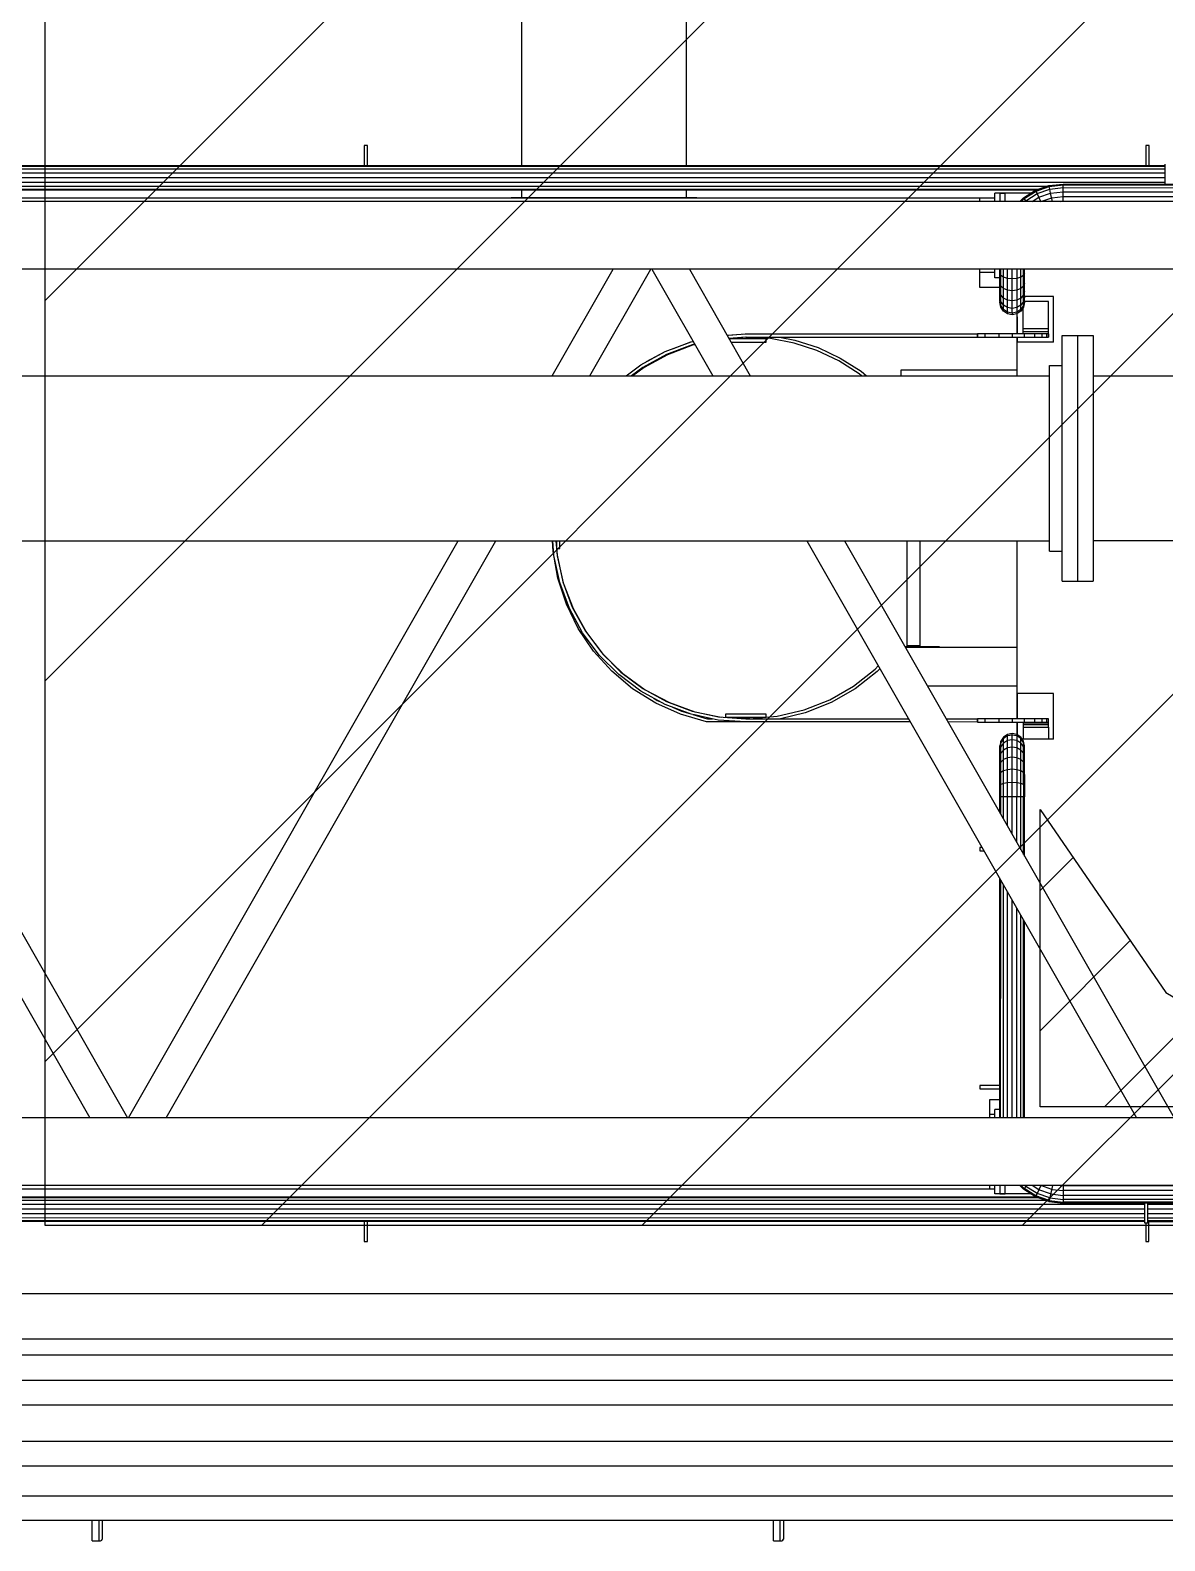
# Model space of a CAD drawing. Header units: metres. Extents: x 0 to 63075, y 0 to 44550.
# Drawn here: x 57034 to 57368.9, y 36471.6 to 36917.2 of the extents above; entities that cross this region are included whole.
import ezdxf

# ---------------------------------------------------------------- set-up
doc = ezdxf.new("R2010")
doc.units = ezdxf.units.M
doc.header["$LTSCALE"] = 75
for name, color, linetype in [('AI-Hatch mob', 7, 'Continuous'), ('GSB', 7, 'Continuous'), ('ML6', 1, 'Continuous'), ('SDM', 7, 'Continuous'), ('SL1', 8, 'Continuous')]:
    doc.layers.add(name, color=color, linetype=linetype)

# ---------------------------------------------------------------- blocks, each defined once
blk = doc.blocks.new('A$C6bae614f')
at = {"layer": 'SL1'}
h = blk.add_hatch(dxfattribs=at)
h.set_pattern_fill('_USER', color=256, scale=195, angle=44.9981, style=0, pattern_type=0)
h.set_pattern_definition([(44.99813, (326091.56, -18363.04), (-137.8813, 137.89033), [])])
h.paths.add_polyline_path([(396195, 18766.4), (396575.8, 18541.5), (395947.9, 18541.5), (395947.9, 19125.8)])
for p, q in [((394929.2, 20391), (394929.2, 21651.5)), ((395253, 20391), (395253.1, 21651.4)), ((394619.6, 20430.1), (394619.6, 20391)), ((394626, 20430.1), (394619.6, 20430.1)), ((394626, 20391), (394626, 20430.1)), ((396155.6, 20430), (396155.6, 20390.9)), ((396162, 20430), (396155.6, 20430)), ((396162, 20390.9), (396162, 20430)), ((391347.6, 20391.1), (396193, 20390.9)), ((396193, 20389.1), (391347.6, 20389.2)), ((396193, 20393.5), (396193, 20354.4)), ((396193, 20383.8), (391347.6, 20383.9)), ((396193, 20375.9), (391347.6, 20376)), ((396193, 20366.5), (391347.6, 20366.7)), ((396193, 20357.2), (391347.6, 20357.3)), ((395859.1, 20326.5), (391207.6, 20326.7)), ((395959.6, 20349.3), (391347.6, 20349.4)), ((395944.5, 20344), (391347.6, 20344.1)), ((395939.2, 20342.1), (391347.6, 20342.3)), ((394908.5, 20328.3), (395091.1, 20328.3)), ((394908.5, 20328.3), (394908.5, 20326.6)), ((394929.2, 20328.3), (394929.2, 20342.2)), ((395091.1, 20328.3), (395273.6, 20328.2)), ((395253, 20328.2), (395253, 20342.2)), ((395273.6, 20328.2), (395273.6, 20326.6)), ((395829.6, 20320), (395829.6, 20326.5)), ((395930.2, 20336.5), (395859.1, 20336.5)), ((395859.1, 20320), (395859.1, 20336.5)), ((395879.3, 20336), (395869.1, 20336)), ((395869.1, 20336), (395869.1, 20320)), ((395879.3, 20320), (395879.3, 20336)), ((395908.2, 20320), (395915.5, 20327.3)), ((395915.5, 20327.3), (395939.1, 20342.1)), ((395916.6, 20325.8), (395915.5, 20327.3)), ((395916.6, 20325.8), (395939.9, 20340.4)), ((395919.9, 20321.7), (395942.2, 20335.7)), ((395932.1, 20320), (395945.6, 20328.5)), ((395939.1, 20342.1), (395965.4, 20351.3)), ((395939.9, 20340.4), (395939.1, 20342.1)), ((395939.9, 20340.4), (395965.8, 20349.5)), ((395949.7, 20320.1), (395939.9, 20340.4)), ((395942.2, 20335.7), (395967, 20344.3)), ((395945.6, 20328.5), (395968.7, 20336.6)), ((395949.7, 20320.1), (395970.8, 20327.5)), ((395965.4, 20351.3), (395993, 20354.4)), ((395965.8, 20349.5), (395965.4, 20351.3)), ((395965.8, 20349.5), (395993, 20352.6)), ((395967, 20344.3), (395965.8, 20349.5)), ((395967, 20344.3), (395993, 20347.3)), ((395968.7, 20336.6), (395967, 20344.3)), ((395968.7, 20336.6), (395993, 20339.3)), ((395972.5, 20320), (395968.7, 20336.6)), ((395970.8, 20327.5), (395993, 20330)), ((395993, 20354.4), (397446.1, 20354.4)), ((395993, 20352.6), (395993, 20354.4)), ((395993, 20320.7), (395993, 20352.6)), ((395993, 20352.6), (397446.1, 20352.5)), ((395993, 20347.3), (397446.1, 20347.2)), ((395993, 20339.3), (397446.1, 20339.3)), ((395993, 20330), (397446.1, 20330)), ((398131.6, 20320), (391162.5, 20320.2)), ((395910.9, 20320), (395916.6, 20325.8)), ((395919.9, 20321.7), (395916.6, 20325.8)), ((395918.3, 20320), (395919.9, 20321.7)), ((395921.3, 20320), (395919.9, 20321.7)), ((395949.5, 20320), (395949.7, 20320.1)), ((395949.7, 20320), (395949.7, 20320.1)), ((395987.4, 20320), (395993, 20320.7)), ((395993, 20320.7), (397446.1, 20320.6)), ((395993, 20320), (395993, 20320.7)), ((398131.6, 20187), (391162.5, 20187.2)), ((394989.3, 19977.6), (395109, 20187.1)), ((395063, 19977.6), (395182.7, 20187.1)), ((395185, 20187.1), (395304.7, 19977.6)), ((395258.7, 20187.1), (395378.4, 19977.6)), ((395829.6, 20151), (395829.6, 20187)), ((395859.1, 20180.5), (395829.6, 20180.5)), ((395859.1, 20170.5), (395859.1, 20187)), ((395868.6, 20124.7), (395868.6, 20187)), ((395870.5, 20174.7), (395868.6, 20178.8)), ((395870.5, 20174.7), (395870.5, 20187)), ((395875.8, 20149.1), (395875.8, 20187)), ((395883.7, 20102.7), (395883.7, 20187)), ((395893, 20110.1), (395893, 20187)), ((395902.4, 20187), (395902.4, 20111.8)), ((395910.3, 20107.9), (395910.3, 20187)), ((395915.6, 20174.7), (395915.6, 20187)), ((395917.4, 20178.8), (395915.6, 20174.7)), ((395917.4, 20144), (395917.4, 20187)), ((395868.6, 20151), (395829.6, 20151)), ((395868.6, 20170.5), (395859.1, 20170.5)), ((395870.5, 20154), (395868.6, 20159.8)), ((395875.8, 20171.3), (395870.5, 20174.7)), ((395870.5, 20115.6), (395870.5, 20174.7)), ((395875.8, 20149.1), (395870.5, 20154)), ((395883.7, 20169), (395875.8, 20171.3)), ((395875.8, 20130.5), (395875.8, 20149.1)), ((395883.7, 20145.8), (395875.8, 20149.1)), ((395893, 20168.2), (395883.7, 20169)), ((395902.4, 20169), (395893, 20168.2)), ((395910.3, 20171.3), (395902.4, 20169)), ((395910.3, 20149.1), (395902.4, 20145.8)), ((395915.6, 20174.7), (395910.3, 20171.3)), ((395915.6, 20154), (395910.3, 20149.1)), ((395915.6, 20154), (395915.6, 20174.7)), ((395917.4, 20159.8), (395915.6, 20154)), ((395915.6, 20123.7), (395915.6, 20154)), ((395870.5, 20136.7), (395868.6, 20144)), ((395870.5, 20123.7), (395868.6, 20132.1)), ((395870.5, 20115.6), (395868.6, 20124.7)), ((395868.6, 20124.7), (395868.6, 20122.2)), ((395870.5, 20112.8), (395868.6, 20122.2)), ((395875.8, 20130.5), (395870.5, 20136.7)), ((395875.8, 20116.5), (395870.5, 20123.7)), ((395875.8, 20116.5), (395875.8, 20130.5)), ((395883.7, 20126.4), (395875.8, 20130.5)), ((395893, 20144.6), (395883.7, 20145.8)), ((395893, 20124.9), (395883.7, 20126.4)), ((395902.4, 20145.8), (395893, 20144.6)), ((395902.4, 20126.4), (395893, 20124.9)), ((395910.3, 20130.5), (395902.4, 20126.4)), ((395915.6, 20136.7), (395910.3, 20130.5)), ((395915.6, 20123.7), (395910.3, 20116.5)), ((395917.4, 20144), (395915.6, 20136.7)), ((395917.4, 20132.1), (395915.6, 20123.7)), ((395917.4, 20124.7), (395915.6, 20115.6)), ((395915.6, 20115.6), (395915.6, 20123.7)), ((395917.4, 20122.2), (395915.6, 20112.8)), ((395917.4, 20132.1), (395917.4, 20144)), ((395974.6, 20133.6), (395917.4, 20133.6)), ((395917.4, 20124.7), (395917.4, 20132.1)), ((395917.4, 20124.7), (395917.4, 20122.2)), ((395964.6, 20123.6), (395917.4, 20123.6)), ((395964.6, 20053.6), (395964.6, 20123.6)), ((395974.6, 20043.6), (395974.6, 20133.6)), ((395875.8, 20107.9), (395870.5, 20115.6)), ((395870.5, 20115.6), (395870.5, 20112.8)), ((395875.8, 20104.9), (395870.5, 20112.8)), ((395875.8, 20107.9), (395875.8, 20116.5)), ((395883.7, 20111.8), (395875.8, 20116.5)), ((395875.8, 20107.9), (395875.8, 20104.9)), ((395883.7, 20102.7), (395875.8, 20107.9)), ((395883.7, 20099.6), (395875.8, 20104.9)), ((395893, 20110.1), (395883.7, 20111.8)), ((395893, 20100.9), (395883.7, 20102.7)), ((395883.7, 20102.7), (395883.7, 20099.6)), ((395893, 20097.8), (395883.7, 20099.6)), ((395902.4, 20111.8), (395893, 20110.1)), ((395893, 20100.9), (395893, 20110.1)), ((395902.4, 20102.7), (395893, 20100.9)), ((395893, 20100.9), (395893, 20097.8)), ((395902.4, 20099.6), (395893, 20097.8)), ((395910.3, 20116.5), (395902.4, 20111.8)), ((395902.4, 20111.8), (395902.4, 20102.7)), ((395910.3, 20107.9), (395902.4, 20102.7)), ((395910.3, 20104.9), (395902.4, 20099.6)), ((395902.4, 20102.7), (395902.4, 20099.6)), ((395903.1, 20093.4), (395903.1, 20100.1)), ((395903.1, 20059.9), (395903.1, 20093.4)), ((395903.1, 20093.4), (395903.1, 20059.9)), ((395915.6, 20115.6), (395910.3, 20107.9)), ((395915.6, 20112.8), (395910.3, 20104.9)), ((395910.3, 20107.9), (395910.3, 20104.9)), ((395914.6, 20061.3), (395914.6, 20111.4)), ((395915.6, 20115.6), (395915.6, 20112.8)), ((395332.9, 20057.3), (395369.6, 20060)), ((395336, 20057.6), (395368.6, 20060)), ((395362.9, 20059.5), (395368.5, 20060)), ((395368.5, 20060), (395369.4, 20060)), ((395368.6, 20060), (395369.6, 20060)), ((395369.4, 20060), (395824.6, 20059.9)), ((395369.6, 20060), (395370.6, 20060)), ((395370.6, 20060), (395370.8, 20060)), ((395964.6, 20059.9), (395824.6, 20059.9)), ((395824.6, 20059.9), (395824.6, 20053.6)), ((395824.6, 20053.6), (395824.6, 20059.9)), ((395839.7, 20053.6), (395839.7, 20059.9)), ((395867.5, 20053.6), (395867.5, 20059.9)), ((395893.9, 20053.6), (395893.9, 20059.9)), ((395964.6, 20069.8), (395914.6, 20069.8)), ((395914.6, 20064.9), (395964.6, 20064.9)), ((395914.6, 20059.9), (395914.6, 20061.3)), ((395917.6, 20053.6), (395917.6, 20059.9)), ((395937.4, 20053.6), (395937.4, 20059.9)), ((395952.2, 20053.6), (395952.2, 20059.9)), ((395961.5, 20053.6), (395961.5, 20059.9)), ((395964.6, 20059.9), (395964.6, 20053.6)), ((395211.3, 20025.5), (395262.2, 20044.5)), ((395264, 20038.5), (395213.9, 20019.8)), ((395264.9, 20037.7), (395215.7, 20019.2)), ((395227.3, 20031.5), (395261.6, 20044.4)), ((395261.6, 20044.4), (395262, 20044.4)), ((395262.2, 20044.5), (395266, 20045.4)), ((395269.3, 20039.6), (395264, 20038.5)), ((395269.7, 20038.8), (395264.9, 20037.7)), ((395369.6, 20053.7), (395336.3, 20051.3)), ((395363.5, 20053.2), (395336.5, 20051)), ((395409.6, 20050.4), (395336.8, 20050.4)), ((395340.4, 20044.1), (395409.6, 20044.1)), ((395369.6, 20053.7), (395824.6, 20053.6)), ((395417.9, 20050.7), (395370.8, 20053.7)), ((395409.6, 20044.1), (395409.6, 20050.4)), ((395464.4, 20041.8), (395417.9, 20050.7)), ((395436, 20053.7), (395466, 20047.9)), ((395509.4, 20027.2), (395464.4, 20041.8)), ((395466, 20047.9), (395511.8, 20033)), ((395511.8, 20033), (395555.3, 20012.5)), ((395824.6, 20053.6), (395964.6, 20053.6)), ((395903.1, 19977.6), (395903.1, 20053.6)), ((395903.1, 20053.6), (395903.1, 20043.6)), ((395969.6, 20043.6), (395903.1, 20043.6)), ((395974.6, 20043.6), (395969.6, 20043.6)), ((395991.5, 19574.4), (395991.5, 20057)), ((395991.5, 20057), (396052, 20057)), ((396021.8, 19574.4), (396021.8, 20057)), ((396052, 20057), (396052, 19574.4)), ((395163.5, 19999.5), (395211.3, 20025.5)), ((395213.9, 20019.8), (395166.9, 19994.2)), ((395215.7, 20019.2), (395169.5, 19994)), ((395174.7, 20005.6), (395210.9, 20025.3)), ((395210.9, 20025.3), (395211.1, 20025.4)), ((395552.3, 20007), (395509.4, 20027.2)), ((395592.3, 19981.6), (395552.3, 20007)), ((395555.3, 20012.5), (395596, 19986.7)), ((393077.3, 19977.7), (395966.2, 19977.6)), ((395134.3, 19977.6), (395163.5, 19999.5)), ((395134.3, 19977.6), (395163.3, 19999.3)), ((395166.9, 19994.2), (395144.8, 19977.6)), ((395169.5, 19994), (395147.5, 19977.6)), ((395163.3, 19999.3), (395163.5, 19999.4)), ((395597, 19977.6), (395592.3, 19981.6)), ((395596, 19986.7), (395606.9, 19977.6)), ((395674.6, 19977.6), (395674.6, 19989.7)), ((395674.6, 19989.7), (395903.1, 19989.7)), ((395966.2, 19633.1), (395966.2, 19998.2)), ((395966.2, 19998.2), (395991.5, 19998.2)), ((396052, 19977.6), (396935.4, 19977.5)), ((393077.3, 19653.8), (395966.2, 19653.7)), ((393432.6, 19653.8), (394080.4, 18520.1)), ((393506.3, 19653.8), (394154.1, 18520.1)), ((394156.4, 18520.1), (394804.3, 19653.8)), ((394230.1, 18520.1), (394878, 19653.8)), ((394990.7, 19632.8), (394989.9, 19653.8)), ((394992.3, 19624.6), (394990.2, 19653.8)), ((394996.5, 19653.8), (394998.5, 19625.5)), ((394996.6, 19653.8), (394997.5, 19642.6)), ((394997.5, 19653.8), (394997.5, 19640.3)), ((395003.8, 19638.6), (395003.8, 19653.8)), ((395489.8, 19653.7), (396137.5, 18520)), ((395563.5, 19653.7), (396211.3, 18520)), ((395686.9, 19447), (395686.9, 19653.7)), ((395712.3, 19447), (395712.3, 19653.7)), ((395903.1, 19303.9), (395903.1, 19653.7)), ((396865, 19653.7), (396052, 19653.7)), ((395000.2, 19580.2), (394990.7, 19632.8)), ((395003.9, 19571.4), (394992.3, 19624.6)), ((394997.6, 19638.6), (395003.8, 19638.6)), ((394997.8, 19638.6), (394998.9, 19623.9)), ((394998.5, 19625.5), (395009.9, 19573.2)), ((394998.9, 19623.9), (395010.8, 19571.2)), ((395966.2, 19633.1), (395991.5, 19633.1)), ((395016.9, 19529.4), (395000.2, 19580.2)), ((395022.9, 19520.5), (395003.9, 19571.4)), ((395009.9, 19573.2), (395028.6, 19523.1)), ((395010.8, 19571.2), (395030.2, 19520.7)), ((395991.5, 19574.4), (396052, 19574.4)), ((395040.4, 19481.4), (395016.9, 19529.4)), ((395048.9, 19472.8), (395022.9, 19520.5)), ((395028.6, 19523.1), (395054.2, 19476.2)), ((395030.2, 19520.7), (395056.6, 19473.5)), ((395070.4, 19437.1), (395040.4, 19481.4)), ((395081.5, 19429.2), (395048.9, 19472.8)), ((395054.2, 19476.2), (395086.3, 19433.3)), ((395056.6, 19473.5), (395089.4, 19430.5)), ((395106.2, 19397.4), (395070.4, 19437.1)), ((395682.2, 19446), (395749.6, 19446)), ((395903.1, 19444), (395683.3, 19444)), ((395712.3, 19447), (395686.9, 19447)), ((395749.6, 19446), (395749.6, 19444)), ((395120, 19390.8), (395081.5, 19429.2)), ((395086.3, 19433.3), (395124.1, 19395.5)), ((395089.4, 19430.5), (395128.1, 19392.8)), ((395623.8, 19401.7), (395630, 19408.3)), ((395147.1, 19363), (395106.2, 19397.4)), ((395163.5, 19358.2), (395120, 19390.8)), ((395124.1, 19395.5), (395166.9, 19363.5)), ((395128.1, 19392.8), (395171.8, 19360.9)), ((395581.2, 19368.3), (395623.8, 19401.7)), ((395628, 19397.1), (395584.8, 19363.1)), ((395633.3, 19402.6), (395628, 19397.1)), ((395192.4, 19334.7), (395147.1, 19363)), ((395211.2, 19332.1), (395163.5, 19358.2)), ((395166.9, 19363.5), (395213.9, 19337.8)), ((395171.8, 19360.9), (395219.7, 19335.7)), ((395534.4, 19341.4), (395581.2, 19368.3)), ((395584.8, 19363.1), (395537.1, 19335.7)), ((395903.1, 19367.8), (395726.9, 19367.8)), ((395903.1, 19353.8), (395903.1, 19303.9)), ((395969.6, 19353.8), (395903.1, 19353.8)), ((395974.6, 19353.8), (395969.6, 19353.8)), ((395974.6, 19263.8), (395974.6, 19353.8)), ((395189, 19344.3), (395195.4, 19340.2)), ((395241.2, 19312.9), (395192.4, 19334.7)), ((395195.4, 19340.2), (395200.6, 19337.9)), ((395262.2, 19313.1), (395211.2, 19332.1)), ((395213.9, 19337.8), (395264, 19319.2)), ((395219.7, 19335.7), (395269.6, 19317.9)), ((395225.5, 19326.8), (395243.4, 19318.8)), ((395243.4, 19318.8), (395259.3, 19314.2)), ((395264, 19319.2), (395316.2, 19307.8)), ((395431.5, 19308.9), (395484.1, 19321.4)), ((395484.1, 19321.4), (395534.4, 19341.4)), ((395537.1, 19335.7), (395486, 19315.4)), ((395292.6, 19298), (395241.2, 19312.9)), ((395315.3, 19301.5), (395262.2, 19313.1)), ((395265.6, 19312.4), (395293.9, 19304.2)), ((395268.9, 19311.5), (395267.9, 19311.9)), ((395277.6, 19309.8), (395268.9, 19311.5)), ((395278.9, 19315.9), (395321.2, 19307.4)), ((395294.2, 19297.7), (395292.6, 19298)), ((395294.9, 19304), (395293.9, 19304.2)), ((395369.6, 19297.7), (395294.2, 19297.7)), ((395294.9, 19304), (395304.2, 19304)), ((395369.6, 19297.7), (395315.3, 19301.5)), ((395316.2, 19307.8), (395369.6, 19304)), ((395329.6, 19313.2), (395329.6, 19306.9)), ((395409.6, 19313.2), (395329.6, 19313.2)), ((395329.6, 19306.9), (395409.6, 19306.9)), ((395377.6, 19304), (395341.2, 19306)), ((395369.6, 19304), (395689.6, 19304)), ((395693.2, 19297.7), (395369.6, 19297.7)), ((395377.6, 19304), (395408.9, 19306.9)), ((395409.6, 19306.9), (395409.6, 19313.2)), ((395409.6, 19306.9), (395431.5, 19308.9)), ((395486, 19315.4), (395437.9, 19304)), ((395763.3, 19304), (395824.6, 19303.9)), ((395824.6, 19297.6), (395766.9, 19297.7)), ((395839.7, 19303.9), (395824.6, 19303.9)), ((395824.6, 19303.9), (395824.6, 19297.6)), ((395824.6, 19297.6), (395824.6, 19303.9)), ((395824.6, 19297.6), (395964.6, 19297.6)), ((395964.6, 19303.9), (395839.7, 19303.9)), ((395839.7, 19297.6), (395839.7, 19303.9)), ((395867.5, 19297.6), (395867.5, 19303.9)), ((395893.9, 19297.6), (395893.9, 19303.9)), ((395903.1, 19272.9), (395903.1, 19297.6)), ((395903.1, 19297.6), (395903.1, 19272.9)), ((395914.6, 19297.6), (395914.6, 19296.3)), ((395914.6, 19296.3), (395964.6, 19296.3)), ((395914.6, 19296.3), (395914.6, 19292.7)), ((395914.6, 19292.7), (395964.6, 19292.7)), ((395914.6, 19292.7), (395914.6, 19263.8)), ((395917.5, 19297.6), (395917.5, 19303.9)), ((395937.3, 19297.6), (395937.3, 19303.9)), ((395952.2, 19297.6), (395952.2, 19303.9)), ((395961.4, 19297.6), (395961.4, 19303.9)), ((395964.6, 19292.7), (395964.6, 19303.9)), ((395964.6, 19297.6), (395964.6, 19303.9)), ((395964.6, 19287.8), (395964.6, 19292.7)), ((395870.5, 19260.1), (395868.6, 19250.8)), ((395875.8, 19268.1), (395870.5, 19260.1)), ((395875.8, 19265.1), (395870.5, 19257.4)), ((395870.5, 19249.3), (395870.5, 19260.1)), ((395883.7, 19273.3), (395875.8, 19268.1)), ((395883.7, 19270.3), (395875.8, 19265.1)), ((395875.8, 19265.1), (395875.8, 19268.1)), ((395875.8, 19256.4), (395875.8, 19265.1)), ((395883.7, 19261.2), (395875.8, 19256.4)), ((395893, 19275.2), (395883.7, 19273.3)), ((395883.7, 19093.4), (395883.7, 19273.3)), ((395893, 19272.1), (395883.7, 19270.3)), ((395893, 19262.9), (395883.7, 19261.2)), ((395893, 19272.1), (395893, 19275.2)), ((395902.3, 19273.3), (395893, 19275.2)), ((395902.3, 19270.3), (395893, 19272.1)), ((395893, 19262.9), (395893, 19272.1)), ((395893, 19248.1), (395893, 19262.9)), ((395902.3, 19261.2), (395893, 19262.9)), ((395902.3, 19273.3), (395902.3, 19261.2)), ((395910.3, 19268.1), (395902.3, 19273.3)), ((395910.3, 19265.1), (395902.3, 19270.3)), ((395910.3, 19256.4), (395902.3, 19261.2)), ((395902.3, 19261.2), (395902.3, 19246.6)), ((395910.3, 19256.4), (395910.3, 19268.1)), ((395915.5, 19260.1), (395910.3, 19268.1)), ((395915.5, 19257.4), (395910.3, 19265.1)), ((395974.6, 19263.8), (395913.1, 19263.8)), ((395914.6, 19287.8), (395964.6, 19287.8)), ((395915.5, 19236.3), (395915.5, 19260.1)), ((395917.4, 19250.8), (395915.5, 19260.1)), ((395964.6, 19287.8), (395964.6, 19263.8)), ((395870.5, 19257.4), (395868.6, 19248.3)), ((395868.6, 19248.3), (395868.6, 19250.8)), ((395870.5, 19249.3), (395868.6, 19240.9)), ((395868.6, 19119.7), (395868.6, 19248.3)), ((395870.5, 19236.3), (395868.6, 19229)), ((395875.8, 19256.4), (395870.5, 19249.3)), ((395870.5, 19236.3), (395870.5, 19249.3)), ((395875.8, 19242.5), (395870.5, 19236.3)), ((395870.5, 19198.2), (395870.5, 19236.3)), ((395875.8, 19107.2), (395875.8, 19256.4)), ((395883.7, 19246.6), (395875.8, 19242.5)), ((395893, 19248.1), (395883.7, 19246.6)), ((395902.3, 19246.6), (395893, 19248.1)), ((395893, 19077), (395893, 19248.1)), ((395902.3, 19246.6), (395902.3, 19178.1)), ((395910.3, 19242.5), (395902.3, 19246.6)), ((395915.5, 19249.3), (395910.3, 19256.4)), ((395910.3, 19046.8), (395910.3, 19256.4)), ((395915.5, 19236.3), (395910.3, 19242.5)), ((395917.4, 19248.3), (395915.5, 19257.4)), ((395917.4, 19240.9), (395915.5, 19249.3)), ((395915.5, 19219), (395915.5, 19236.3)), ((395917.4, 19229), (395915.5, 19236.3)), ((395917.4, 19248.3), (395917.4, 19250.8)), ((395917.4, 19194.2), (395917.4, 19248.3)), ((395870.5, 19219), (395868.6, 19213.2)), ((395875.8, 19223.9), (395870.5, 19219)), ((395875.8, 19201.7), (395870.5, 19198.2)), ((395883.7, 19227.2), (395875.8, 19223.9)), ((395883.7, 19204), (395875.8, 19201.7)), ((395893, 19228.4), (395883.7, 19227.2)), ((395893, 19204.8), (395883.7, 19204)), ((395902.3, 19227.2), (395893, 19228.4)), ((395902.3, 19204), (395893, 19204.8)), ((395910.3, 19223.9), (395902.3, 19227.2)), ((395910.3, 19201.7), (395902.3, 19204)), ((395915.5, 19219), (395910.3, 19223.9)), ((395915.5, 19198.2), (395910.3, 19201.7)), ((395915.5, 19175.1), (395915.5, 19219)), ((395917.4, 19213.1), (395915.5, 19219)), ((395870.5, 19198.2), (395868.6, 19194.2)), ((395870.5, 19175.1), (395868.6, 19173.1)), ((395870.5, 19175.1), (395870.5, 19198.2)), ((395875.8, 19176.9), (395870.5, 19175.1)), ((395870.5, 19116.5), (395870.5, 19175.1)), ((395883.7, 19178.1), (395875.8, 19176.9)), ((395893, 19178.5), (395883.7, 19178.1)), ((395902.3, 19178.1), (395893, 19178.5)), ((395902.3, 19178.1), (395902.3, 19150.8)), ((395910.3, 19176.9), (395902.3, 19178.1)), ((395915.5, 19175.1), (395910.3, 19176.9)), ((395917.4, 19194.2), (395915.5, 19198.2)), ((395915.5, 19175.1), (395915.5, 19150.8)), ((395917.4, 19173.1), (395915.5, 19175.1)), ((395917.4, 19194.2), (395917.4, 19150.8)), ((395875.8, 19150.8), (395868.6, 19150.8)), ((395902.3, 19150.8), (395875.8, 19150.8)), ((395902.3, 19060.7), (395902.3, 19150.8)), ((395915.5, 19150.8), (395902.3, 19150.8)), ((395917.4, 19150.8), (395915.5, 19150.8)), ((395915.5, 19037.6), (395915.5, 19150.8)), ((395917.4, 19034.3), (395917.4, 19150.8)), ((395829.6, 19050.8), (395829.6, 19044.5)), ((395834.3, 19050.8), (395829.6, 19050.8)), ((395829.6, 19044.5), (395837.9, 19044.5)), ((395868.6, 18520), (395868.6, 18990.7)), ((395870.4, 18520), (395870.5, 18987.5)), ((395875.7, 18520), (395875.7, 18978.2)), ((395883.7, 18520), (395883.7, 18964.4)), ((395893, 18520), (395893, 18948)), ((395902.3, 18520), (395902.3, 18931.7)), ((395910.2, 18520), (395910.3, 18917.8)), ((395915.5, 18520), (395915.5, 18908.6)), ((395917.4, 18520), (395917.4, 18905.3)), ((395829.5, 18583.4), (395829.5, 18577.1)), ((395868.6, 18583.4), (395829.5, 18583.4)), ((395829.5, 18577.1), (395868.6, 18577.1)), ((395849, 18556), (395868.6, 18556)), ((395849, 18520), (395849, 18556)), ((398131.5, 18520), (391207.5, 18520.2)), ((395859, 18526.5), (395849, 18526.5)), ((395868.6, 18536.5), (395859, 18536.5)), ((395859, 18520), (395859, 18536.5)), ((398131.5, 18387), (391207.5, 18387.2)), ((391233.9, 18380.7), (395859, 18380.5)), ((395849, 18380.5), (395849, 18387)), ((395859, 18370.5), (395859, 18387)), ((395930.2, 18370.5), (395859, 18370.5)), ((395869, 18387), (395869, 18371)), ((395869, 18371), (395879.2, 18371)), ((395879.2, 18371), (395879.2, 18387)), ((395915.4, 18379.8), (395908.2, 18387)), ((395916.6, 18381.3), (395910.8, 18387)), ((395916.6, 18381.3), (395915.4, 18379.8)), ((395939, 18365), (395915.4, 18379.8)), ((395919.9, 18385.4), (395916.6, 18381.3)), ((395939.8, 18366.7), (395916.6, 18381.3)), ((395919.9, 18385.4), (395918.2, 18387)), ((395921.2, 18387), (395919.9, 18385.4)), ((395942.1, 18371.4), (395919.9, 18385.4)), ((395945.5, 18378.6), (395932.1, 18387)), ((395942.1, 18371.4), (395939.8, 18366.7)), ((395945.5, 18378.6), (395942.1, 18371.4)), ((395966.9, 18362.8), (395942.1, 18371.4)), ((395949.6, 18387), (395945.5, 18378.6)), ((395968.7, 18370.5), (395945.5, 18378.6)), ((395949.6, 18387), (395949.5, 18387)), ((395949.6, 18387), (395949.6, 18387)), ((395970.7, 18379.6), (395949.6, 18387)), ((395972.4, 18387), (395965.7, 18357.6)), ((395968.7, 18370.5), (395993, 18367.7)), ((395970.7, 18379.6), (395993, 18377.1)), ((395987.4, 18387), (395993, 18386.4)), ((395993, 18387), (395993, 18354.5)), ((397446, 18386.4), (395993, 18386.4)), ((397446, 18377), (395993, 18377.1)), ((391347.5, 18365.1), (395939.2, 18364.9)), ((395944.5, 18363.1), (391347.5, 18363.2)), ((395959.6, 18357.8), (391347.5, 18357.9)), ((396153, 18349.9), (391347.5, 18350)), ((396153, 18340.5), (391347.5, 18340.7)), ((395939.8, 18366.7), (395939, 18365)), ((395965.3, 18355.8), (395939, 18365)), ((395965.7, 18357.6), (395939.8, 18366.7)), ((395965.7, 18357.6), (395965.3, 18355.8)), ((395965.3, 18355.8), (395993, 18352.7)), ((395965.7, 18357.6), (395993, 18354.5)), ((395966.9, 18362.8), (395993, 18359.8)), ((397446, 18367.7), (395993, 18367.7)), ((397446, 18359.8), (395993, 18359.8)), ((395993, 18354.5), (395993, 18352.7)), ((397446, 18354.5), (395993, 18354.5)), ((397446, 18352.6), (395993, 18352.7)), ((396153, 18352.7), (396153, 18313.5)), ((396159.4, 18313.5), (396159.4, 18352.7)), ((397339.7, 18349.8), (396159.4, 18349.9)), ((397339.7, 18340.5), (396159.4, 18340.5)), ((396153, 18331.2), (391347.5, 18331.3)), ((396153, 18323.3), (391347.5, 18323.4)), ((396153, 18318), (391347.5, 18318.1)), ((396153, 18316.1), (391347.5, 18316.3)), ((394619.5, 18316.2), (394619.5, 18277.1)), ((394625.9, 18277.1), (394625.9, 18316.2)), ((396153, 18313.5), (396159.4, 18313.5)), ((396155.5, 18313.5), (396155.5, 18277)), ((397339.7, 18331.1), (396159.4, 18331.2)), ((397339.7, 18323.2), (396159.4, 18323.3)), ((397339.7, 18317.9), (396159.4, 18318)), ((397339.7, 18316.1), (396159.4, 18316.1)), ((396161.9, 18277), (396161.9, 18316.1)), ((394619.5, 18277.1), (394625.9, 18277.1)), ((396155.5, 18277), (396161.9, 18277)), ((391233.9, 18175.1), (398219.5, 18174.9)), ((391233.9, 18086.2), (398219.5, 18086)), ((402719.5, 18053.3), (392169.5, 18053.7)), ((391263.4, 18004.8), (398219.5, 18004.6)), ((391263.4, 17956.6), (398219.5, 17956.3)), ((391119.5, 17884.8), (398219.5, 17884.6)), ((391119.5, 17836.6), (398219.5, 17836.3)), ((401593.4, 17776.8), (392471.1, 17777.1)), ((401593.4, 17728.6), (392471.1, 17728.9)), ((394085, 17689.2), (394085, 17728.8)), ((394098.4, 17689.2), (394098.4, 17728.8)), ((394104.8, 17728.8), (394104.8, 17692.4)), ((395423.7, 17689.2), (395423.7, 17728.8)), ((395437.1, 17689.2), (395437.1, 17728.8)), ((395443.4, 17728.8), (395443.4, 17692.4)), ((394085, 17689.2), (394101.6, 17689.2)), ((395423.7, 17689.2), (395440.2, 17689.2))]:
    blk.add_line(p, q, dxfattribs=at)
blk.add_lwpolyline([(396195, 18766.4), (396575.8, 18541.5), (395947.9, 18541.5), (395947.9, 19125.8)], close=True, dxfattribs=at)
for centre in [(394101.6, 17692.4), (395440.2, 17692.4)]:
    blk.add_ellipse(centre, major_axis=(3.17, 0), ratio=0.999159, start_param=4.712389, end_param=6.283185, dxfattribs=at)
blk = doc.blocks.new('zw$15D4')
at = {"layer": 'ML6', "xscale": 0.2502808837766805, "yscale": 0.2502808837766805, "zscale": 0.2502808837766805}
blk.add_blockref('A$C6bae614f', (-85544.74, -3177.34), dxfattribs=at)

msp = doc.modelspace()

# ---------------------------------------------------------------- hatches: boundary and pattern name
at = {"layer": 'AI-Hatch mob'}
h = msp.add_hatch(dxfattribs=at)
h.set_pattern_fill('ANSI31', color=256, scale=25)
h.set_pattern_definition([(45, (-7584.785, -59.206), (-56.1266, 56.1266), [])])
h.paths.add_polyline_path([(57848.38, 38156.14), (57038.46, 38156.14), (57038.46, 36564.59), (57848.38, 36564.59)])

# ---------------------------------------------------------------- linework, layer by layer
at = {"layer": 'SDM'}
msp.add_lwpolyline([(57038.46, 38156.14), (57848.38, 38156.14), (57848.38, 36564.59), (57038.46, 36564.59)], close=True, dxfattribs=at)

# ---------------------------------------------------------------- block references
at = {"layer": 'GSB', "xscale": 0.6000000000000068, "yscale": 0.6000000000000068, "zscale": 0.6000000000000068}
msp.add_blockref('zw$15D4', (49200, 35721.63), dxfattribs=at)

doc.saveas('drawing.dxf')
